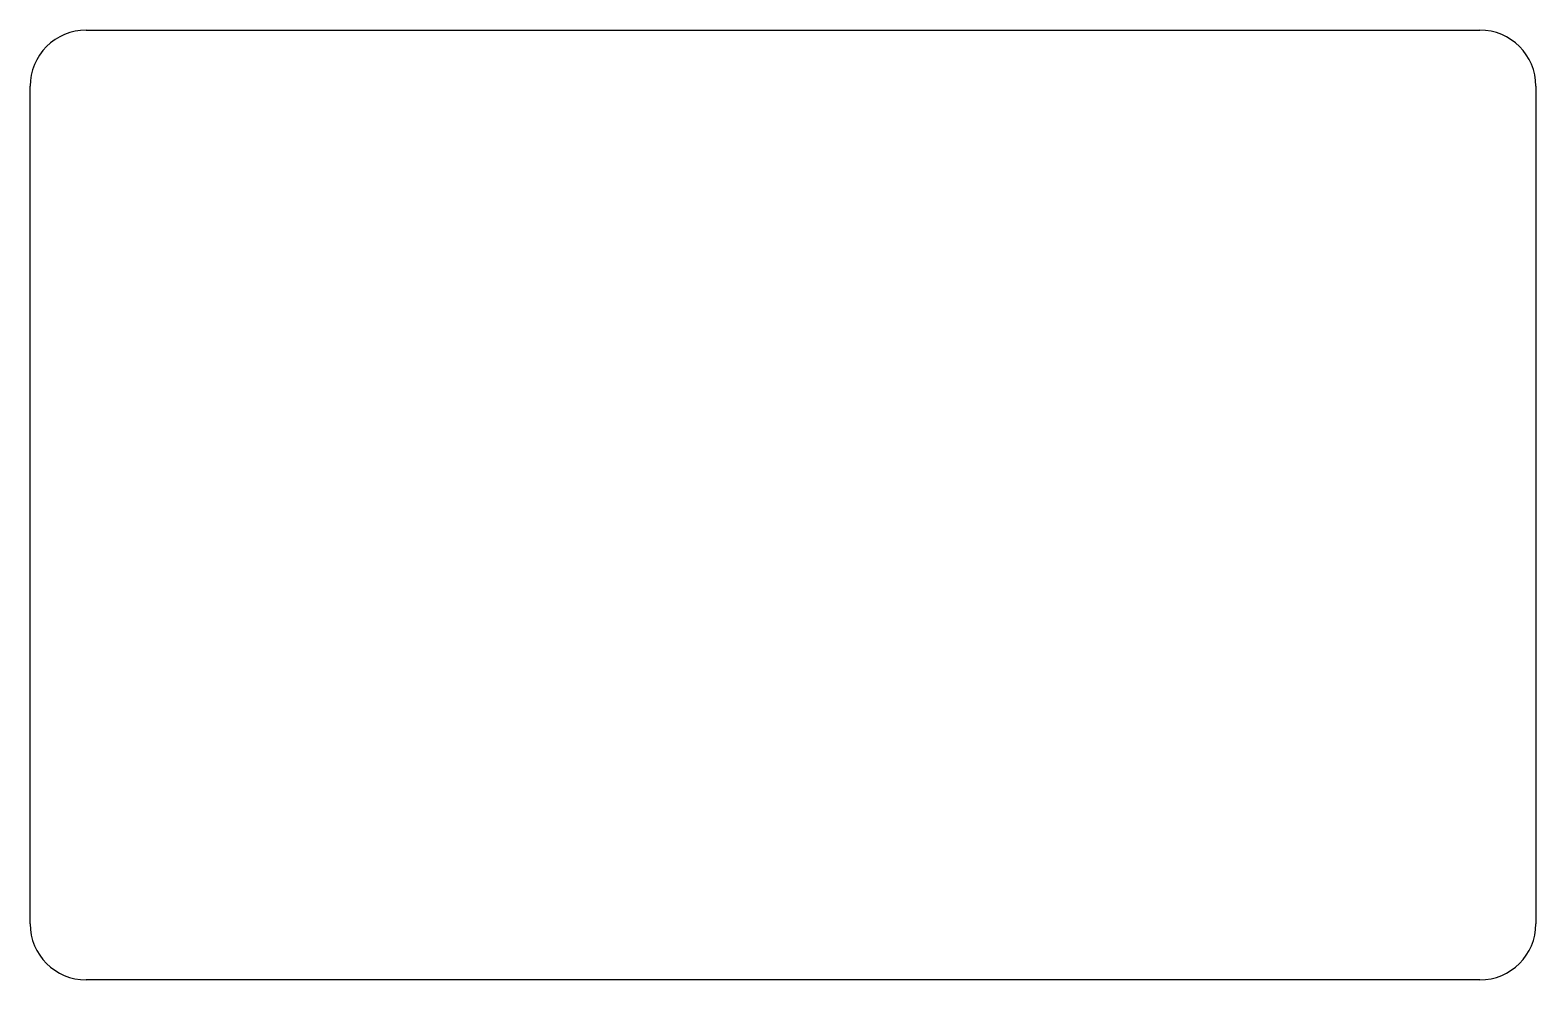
# Model space of a CAD drawing. Extents: x 0 to 85.6, y -54 to 0.
import ezdxf

# ---------------------------------------------------------------- set-up
doc = ezdxf.new("R2010")
doc.units = 0
doc.layers.add('BLACK', color=7, linetype='CONTINUOUS')

msp = doc.modelspace()

# ---------------------------------------------------------------- linework, layer by layer
at = {"layer": 'BLACK', "linetype": 'CONTINUOUS'}
for p, q in [((3.18, 0), (82.42, 0)), ((0, -50.8), (0, -3.18)), ((85.6, -3.18), (85.6, -50.8)), ((82.42, -53.98), (3.18, -53.98))]:
    msp.add_line(p, q, dxfattribs=at)
at = {"layer": 'BLACK'}
for centre, radius, start, end in [((3.179999, -3.179999), 3.179999, -270.00001802, -179.99998198), ((82.42, -3.18), 3.18, 0, 90), ((3.18, -50.8), 3.18, -180, -90), ((82.42, -50.8), 3.18, -90, 0)]:
    msp.add_arc(centre, radius, start, end, dxfattribs=at)

doc.saveas('drawing.dxf')
